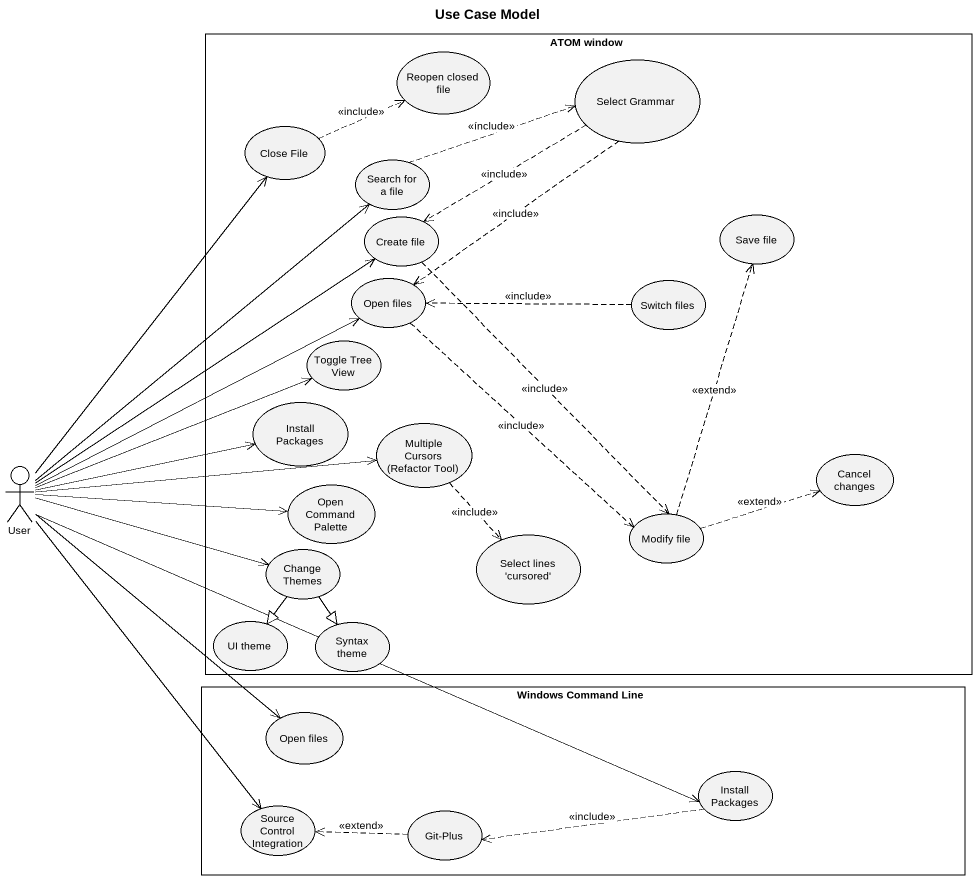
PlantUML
@startuml
title Use Case Model
rectangle "ATOM window" as ATOM_window {
  usecase "Reopen closed file" as Reopen_closed_file
  usecase "Select Grammar" as Select_Grammar
  usecase "Close File" as Close_File
  usecase "Search for a file" as Search_for_a_file
  usecase "Create file" as Create_file
  usecase "Save file" as Save_file
  usecase "Open files" as Open_files
  usecase "Switch files" as Switch_files
  usecase "Toggle Tree View" as Toggle_Tree_View
  usecase "Install Packages" as Install_Packages
  usecase "Multiple Cursors (Refactor Tool)" as Multiple_Cursors_Refactor
  usecase "Cancel changes" as Cancel_changes
  usecase "Open Command Palette" as Open_Command_Palette
  usecase "Select lines 'cursored'" as Select_lines_cursored
  usecase "Modify file" as Modify_file
  usecase "Change Themes" as Change_Themes
  usecase "UI theme" as UI_theme
  usecase "Syntax theme" as Syntax_theme
}
actor User
rectangle "Windows Command Line" as Windows_Command_Line {
  usecase "Open files" as Open_files_2
  usecase "Install Packages" as Install_Packages_2
  usecase "Source Control Integration" as Source_Control_Integration
  usecase "Git-Plus" as Git_Plus
}
Select_Grammar .left.> Create_file : <<include>>
Select_Grammar ..> Open_files : <<include>>
Close_File .right.> Reopen_closed_file : <<include>>
Search_for_a_file .right.> Select_Grammar : <<ínclude>>
Create_file ..> Modify_file : <<include>>
Open_files ..> Modify_file : <<include>>
Switch_files .left.> Open_files : <<include>>
Multiple_Cursors_Refactor ..> Select_lines_cursored : <<include>>
User -up-> Close_File
User -up-> Search_for_a_file
User -up-> Create_file
User -right-> Open_files
User -right-> Toggle_Tree_View
User -right-> Install_Packages
User -right-> Multiple_Cursors_Refactor
User -right-> Open_Command_Palette
User -right-> Change_Themes
User --> Open_files_2
User -right-> Install_Packages_2
User --> Source_Control_Integration
Modify_file .up.> Save_file : <<extend>>
Modify_file .right.> Cancel_changes : <<extend>>
Change_Themes --|> UI_theme
Change_Themes --|> Syntax_theme
Install_Packages_2 .left.> Git_Plus : <<include>>
Git_Plus .left.> Source_Control_Integration : <<extend>>
@enduml
